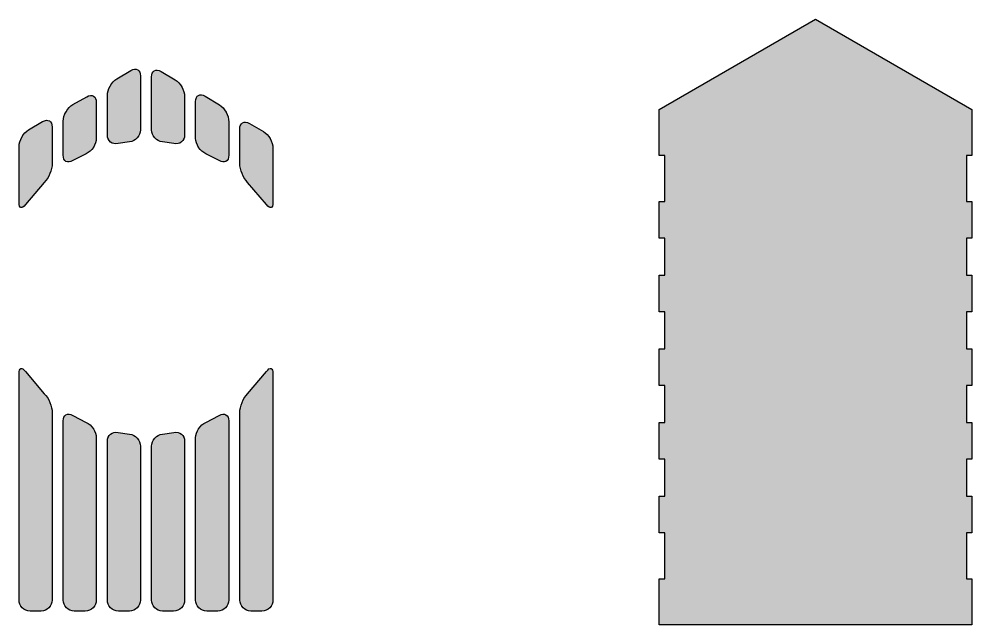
# Model space of a CAD drawing. Header units: inches. Extents: x -141 to 194, y -101 to 70.
# Drawn here: x 24.2 to 76, y -58 to -25.1 of the extents above; entities that cross this region are included whole.
import ezdxf

# ---------------------------------------------------------------- set-up
doc = ezdxf.new("R2010")
doc.units = ezdxf.units.IN
doc.header["$MEASUREMENT"] = 0
doc.layers.add('Layer 1', color=7, linetype='Continuous')

# ---------------------------------------------------------------- blocks, each defined once
blk = doc.blocks.new('block 3')
at = {"layer": 'Layer 1', "true_color": 0xc4c9ba}
h = blk.add_hatch(color=9, dxfattribs=at)
h.dxf.hatch_style = 2
h.paths.add_polyline_path([(58.964, -29.966), (67.464, -25.058), (75.964, -29.966), (75.964, -32.466), (75.664, -32.466), (75.664, -34.966), (75.964, -34.966), (75.964, -36.966), (75.664, -36.966), (75.664, -38.966), (75.964, -38.966), (75.964, -40.966), (75.664, -40.966), (75.664, -42.966), (75.964, -42.966), (75.964, -44.966), (75.664, -44.966), (75.664, -46.966), (75.964, -46.966), (75.964, -48.966), (75.664, -48.966), (75.664, -50.966), (75.964, -50.966), (75.964, -52.966), (75.664, -52.966), (75.664, -55.466), (75.964, -55.466), (75.964, -57.966), (58.964, -57.966), (58.964, -55.466), (59.264, -55.466), (59.264, -52.966), (58.964, -52.966), (58.964, -50.966), (59.264, -50.966), (59.264, -48.966), (58.964, -48.966), (58.964, -46.966), (59.264, -46.966), (59.264, -44.966), (58.964, -44.966), (58.964, -42.966), (59.264, -42.966), (59.264, -40.966), (58.964, -40.966), (58.964, -38.966), (59.264, -38.966), (59.264, -36.966), (58.964, -36.966), (58.964, -34.966), (59.264, -34.966), (59.264, -32.466), (58.964, -32.466)])
at = {"layer": 'Layer 1', "color": 7, "lineweight": 30, "true_color": 0xffffff}
blk.add_lwpolyline([(58.964, -29.966), (67.464, -25.058), (75.964, -29.966), (75.964, -32.466), (75.664, -32.466), (75.664, -34.966), (75.964, -34.966), (75.964, -36.966), (75.664, -36.966), (75.664, -38.966), (75.964, -38.966), (75.964, -40.966), (75.664, -40.966), (75.664, -42.966), (75.964, -42.966), (75.964, -44.966), (75.664, -44.966), (75.664, -46.966), (75.964, -46.966), (75.964, -48.966), (75.664, -48.966), (75.664, -50.966), (75.964, -50.966), (75.964, -52.966), (75.664, -52.966), (75.664, -55.466), (75.964, -55.466), (75.964, -57.966), (58.964, -57.966), (58.964, -55.466), (59.264, -55.466), (59.264, -52.966), (58.964, -52.966), (58.964, -50.966), (59.264, -50.966), (59.264, -48.966), (58.964, -48.966), (58.964, -46.966), (59.264, -46.966), (59.264, -44.966), (58.964, -44.966), (58.964, -42.966), (59.264, -42.966), (59.264, -40.966), (58.964, -40.966), (58.964, -38.966), (59.264, -38.966), (59.264, -36.966), (58.964, -36.966), (58.964, -34.966), (59.264, -34.966), (59.264, -32.466), (58.964, -32.466), (58.964, -29.966)], dxfattribs=at)
blk = doc.blocks.new('block 7')
at = {"layer": 'Layer 1', "true_color": 0xc4c9ba}
h = blk.add_hatch(color=9, dxfattribs=at)
h.dxf.hatch_style = 2
edge = h.paths.add_edge_path()
edge.add_spline(control_points=[(26.565, -56.613), (26.565, -56.943), (26.835, -57.213), (27.165, -57.213), (27.165, -57.213), (27.765, -57.213), (27.765, -57.213), (28.095, -57.213), (28.365, -56.943), (28.365, -56.613), (28.365, -56.613), (28.365, -47.801), (28.365, -47.801), (28.365, -47.471), (28.118, -47.093), (27.815, -46.962), (27.815, -46.962), (27.081, -46.59), (27.081, -46.59), (26.798, -46.421), (26.565, -46.553), (26.565, -46.883), (26.565, -46.883), (26.565, -56.613), (26.565, -56.613), (26.565, -56.613), (26.565, -56.613), (26.565, -56.613)], knot_values=[0, 0, 0, 0, 1, 1, 1, 2, 2, 2, 3, 3, 3, 4, 4, 4, 5, 5, 5, 6, 6, 6, 7, 7, 7, 8, 8, 8, 9, 9, 9, 9], degree=3, periodic=1)
at = {"layer": 'Layer 1', "lineweight": 0}
blk.add_open_spline([(26.565, -56.613), (26.565, -56.943), (26.835, -57.213), (27.165, -57.213), (27.165, -57.213), (27.765, -57.213), (27.765, -57.213), (28.095, -57.213), (28.365, -56.943), (28.365, -56.613), (28.365, -56.613), (28.365, -47.801), (28.365, -47.801), (28.365, -47.471), (28.118, -47.093), (27.815, -46.962), (27.815, -46.962), (27.081, -46.59), (27.081, -46.59), (26.798, -46.421), (26.565, -46.553), (26.565, -46.883), (26.565, -46.883), (26.565, -56.613), (26.565, -56.613), (26.565, -56.613), (26.565, -56.613), (26.565, -56.613)], degree=3, knots=[0, 0, 0, 0, 1, 1, 1, 2, 2, 2, 3, 3, 3, 4, 4, 4, 5, 5, 5, 6, 6, 6, 7, 7, 7, 8, 8, 8, 9, 9, 9, 9], dxfattribs=at)
at = {"layer": 'Layer 1', "color": 7, "lineweight": 30, "true_color": 0xffffff}
blk.add_open_spline([(26.565, -56.613), (26.565, -56.943), (26.835, -57.213), (27.165, -57.213), (27.165, -57.213), (27.765, -57.213), (27.765, -57.213), (28.095, -57.213), (28.365, -56.943), (28.365, -56.613), (28.365, -56.613), (28.365, -47.801), (28.365, -47.801), (28.365, -47.471), (28.118, -47.093), (27.815, -46.962), (27.815, -46.962), (27.081, -46.59), (27.081, -46.59), (26.798, -46.421), (26.565, -46.553), (26.565, -46.883), (26.565, -46.883), (26.565, -56.613), (26.565, -56.613), (26.565, -56.613), (26.565, -56.613), (26.565, -56.613)], degree=3, knots=[0, 0, 0, 0, 1, 1, 1, 2, 2, 2, 3, 3, 3, 4, 4, 4, 5, 5, 5, 6, 6, 6, 7, 7, 7, 8, 8, 8, 9, 9, 9, 9], dxfattribs=at)
blk = doc.blocks.new('block 8')
at = {"layer": 'Layer 1', "true_color": 0xc4c9ba}
h = blk.add_hatch(color=9, dxfattribs=at)
h.dxf.hatch_style = 2
edge = h.paths.add_edge_path()
edge.add_spline(control_points=[(25.965, -30.922), (25.965, -30.592), (25.732, -30.458), (25.448, -30.625), (25.448, -30.625), (24.683, -31.075), (24.683, -31.075), (24.398, -31.241), (24.165, -31.648), (24.165, -31.978), (24.165, -31.978), (24.165, -35.018), (24.165, -35.018), (24.165, -35.348), (24.322, -35.399), (24.514, -35.13), (24.514, -35.13), (25.538, -33.926), (25.538, -33.926), (25.773, -33.694), (25.965, -33.235), (25.965, -32.905), (25.965, -32.905), (25.965, -30.922), (25.965, -30.922), (25.965, -30.922), (25.965, -30.922), (25.965, -30.922)], knot_values=[0, 0, 0, 0, 1, 1, 1, 2, 2, 2, 3, 3, 3, 4, 4, 4, 5, 5, 5, 6, 6, 6, 7, 7, 7, 8, 8, 8, 9, 9, 9, 9], degree=3, periodic=1)
at = {"layer": 'Layer 1', "lineweight": 0}
blk.add_open_spline([(25.965, -30.922), (25.965, -30.592), (25.732, -30.458), (25.448, -30.625), (25.448, -30.625), (24.683, -31.075), (24.683, -31.075), (24.398, -31.241), (24.165, -31.648), (24.165, -31.978), (24.165, -31.978), (24.165, -35.018), (24.165, -35.018), (24.165, -35.348), (24.322, -35.399), (24.514, -35.13), (24.514, -35.13), (25.538, -33.926), (25.538, -33.926), (25.773, -33.694), (25.965, -33.235), (25.965, -32.905), (25.965, -32.905), (25.965, -30.922), (25.965, -30.922), (25.965, -30.922), (25.965, -30.922), (25.965, -30.922)], degree=3, knots=[0, 0, 0, 0, 1, 1, 1, 2, 2, 2, 3, 3, 3, 4, 4, 4, 5, 5, 5, 6, 6, 6, 7, 7, 7, 8, 8, 8, 9, 9, 9, 9], dxfattribs=at)
at = {"layer": 'Layer 1', "color": 7, "lineweight": 30, "true_color": 0xffffff}
blk.add_open_spline([(25.965, -30.922), (25.965, -30.592), (25.732, -30.458), (25.448, -30.625), (25.448, -30.625), (24.683, -31.075), (24.683, -31.075), (24.398, -31.241), (24.165, -31.648), (24.165, -31.978), (24.165, -31.978), (24.165, -35.018), (24.165, -35.018), (24.165, -35.348), (24.322, -35.399), (24.514, -35.13), (24.514, -35.13), (25.538, -33.926), (25.538, -33.926), (25.773, -33.694), (25.965, -33.235), (25.965, -32.905), (25.965, -32.905), (25.965, -30.922), (25.965, -30.922), (25.965, -30.922), (25.965, -30.922), (25.965, -30.922)], degree=3, knots=[0, 0, 0, 0, 1, 1, 1, 2, 2, 2, 3, 3, 3, 4, 4, 4, 5, 5, 5, 6, 6, 6, 7, 7, 7, 8, 8, 8, 9, 9, 9, 9], dxfattribs=at)
blk = doc.blocks.new('block 9')
at = {"layer": 'Layer 1', "true_color": 0xc4c9ba}
h = blk.add_hatch(color=9, dxfattribs=at)
h.dxf.hatch_style = 2
edge = h.paths.add_edge_path()
edge.add_spline(control_points=[(28.365, -29.577), (28.365, -29.247), (28.13, -29.11), (27.843, -29.273), (27.843, -29.273), (27.087, -29.702), (27.087, -29.702), (26.8, -29.865), (26.565, -30.268), (26.565, -30.598), (26.565, -30.598), (26.565, -32.453), (26.565, -32.453), (26.565, -32.783), (26.798, -32.916), (27.081, -32.747), (27.081, -32.747), (27.815, -32.374), (27.815, -32.374), (28.118, -32.243), (28.365, -31.866), (28.365, -31.536), (28.365, -31.536), (28.365, -29.577), (28.365, -29.577), (28.365, -29.577), (28.365, -29.577), (28.365, -29.577)], knot_values=[0, 0, 0, 0, 1, 1, 1, 2, 2, 2, 3, 3, 3, 4, 4, 4, 5, 5, 5, 6, 6, 6, 7, 7, 7, 8, 8, 8, 9, 9, 9, 9], degree=3, periodic=1)
at = {"layer": 'Layer 1', "lineweight": 0}
blk.add_open_spline([(28.365, -29.577), (28.365, -29.247), (28.13, -29.11), (27.843, -29.273), (27.843, -29.273), (27.087, -29.702), (27.087, -29.702), (26.8, -29.865), (26.565, -30.268), (26.565, -30.598), (26.565, -30.598), (26.565, -32.453), (26.565, -32.453), (26.565, -32.783), (26.798, -32.916), (27.081, -32.747), (27.081, -32.747), (27.815, -32.374), (27.815, -32.374), (28.118, -32.243), (28.365, -31.866), (28.365, -31.536), (28.365, -31.536), (28.365, -29.577), (28.365, -29.577), (28.365, -29.577), (28.365, -29.577), (28.365, -29.577)], degree=3, knots=[0, 0, 0, 0, 1, 1, 1, 2, 2, 2, 3, 3, 3, 4, 4, 4, 5, 5, 5, 6, 6, 6, 7, 7, 7, 8, 8, 8, 9, 9, 9, 9], dxfattribs=at)
at = {"layer": 'Layer 1', "color": 7, "lineweight": 30, "true_color": 0xffffff}
blk.add_open_spline([(28.365, -29.577), (28.365, -29.247), (28.13, -29.11), (27.843, -29.273), (27.843, -29.273), (27.087, -29.702), (27.087, -29.702), (26.8, -29.865), (26.565, -30.268), (26.565, -30.598), (26.565, -30.598), (26.565, -32.453), (26.565, -32.453), (26.565, -32.783), (26.798, -32.916), (27.081, -32.747), (27.081, -32.747), (27.815, -32.374), (27.815, -32.374), (28.118, -32.243), (28.365, -31.866), (28.365, -31.536), (28.365, -31.536), (28.365, -29.577), (28.365, -29.577), (28.365, -29.577), (28.365, -29.577), (28.365, -29.577)], degree=3, knots=[0, 0, 0, 0, 1, 1, 1, 2, 2, 2, 3, 3, 3, 4, 4, 4, 5, 5, 5, 6, 6, 6, 7, 7, 7, 8, 8, 8, 9, 9, 9, 9], dxfattribs=at)
blk = doc.blocks.new('block 10')
at = {"layer": 'Layer 1', "true_color": 0xc4c9ba}
h = blk.add_hatch(color=9, dxfattribs=at)
h.dxf.hatch_style = 2
edge = h.paths.add_edge_path()
edge.add_spline(control_points=[(30.765, -28.147), (30.765, -27.817), (30.533, -27.685), (30.248, -27.852), (30.248, -27.852), (29.482, -28.304), (29.482, -28.304), (29.198, -28.471), (28.965, -28.878), (28.965, -29.208), (28.965, -29.208), (28.965, -31.348), (28.965, -31.348), (28.965, -31.678), (29.229, -31.892), (29.552, -31.823), (29.552, -31.823), (30.168, -31.731), (30.168, -31.731), (30.497, -31.7), (30.765, -31.405), (30.765, -31.075), (30.765, -31.075), (30.765, -28.147), (30.765, -28.147), (30.765, -28.147), (30.765, -28.147), (30.765, -28.147)], knot_values=[0, 0, 0, 0, 1, 1, 1, 2, 2, 2, 3, 3, 3, 4, 4, 4, 5, 5, 5, 6, 6, 6, 7, 7, 7, 8, 8, 8, 9, 9, 9, 9], degree=3, periodic=1)
at = {"layer": 'Layer 1', "lineweight": 0}
blk.add_open_spline([(30.765, -28.147), (30.765, -27.817), (30.533, -27.685), (30.248, -27.852), (30.248, -27.852), (29.482, -28.304), (29.482, -28.304), (29.198, -28.471), (28.965, -28.878), (28.965, -29.208), (28.965, -29.208), (28.965, -31.348), (28.965, -31.348), (28.965, -31.678), (29.229, -31.892), (29.552, -31.823), (29.552, -31.823), (30.168, -31.731), (30.168, -31.731), (30.497, -31.7), (30.765, -31.405), (30.765, -31.075), (30.765, -31.075), (30.765, -28.147), (30.765, -28.147), (30.765, -28.147), (30.765, -28.147), (30.765, -28.147)], degree=3, knots=[0, 0, 0, 0, 1, 1, 1, 2, 2, 2, 3, 3, 3, 4, 4, 4, 5, 5, 5, 6, 6, 6, 7, 7, 7, 8, 8, 8, 9, 9, 9, 9], dxfattribs=at)
at = {"layer": 'Layer 1', "color": 7, "lineweight": 30, "true_color": 0xffffff}
blk.add_open_spline([(30.765, -28.147), (30.765, -27.817), (30.533, -27.685), (30.248, -27.852), (30.248, -27.852), (29.482, -28.304), (29.482, -28.304), (29.198, -28.471), (28.965, -28.878), (28.965, -29.208), (28.965, -29.208), (28.965, -31.348), (28.965, -31.348), (28.965, -31.678), (29.229, -31.892), (29.552, -31.823), (29.552, -31.823), (30.168, -31.731), (30.168, -31.731), (30.497, -31.7), (30.765, -31.405), (30.765, -31.075), (30.765, -31.075), (30.765, -28.147), (30.765, -28.147), (30.765, -28.147), (30.765, -28.147), (30.765, -28.147)], degree=3, knots=[0, 0, 0, 0, 1, 1, 1, 2, 2, 2, 3, 3, 3, 4, 4, 4, 5, 5, 5, 6, 6, 6, 7, 7, 7, 8, 8, 8, 9, 9, 9, 9], dxfattribs=at)
blk = doc.blocks.new('block 11')
at = {"layer": 'Layer 1', "true_color": 0xc4c9ba}
h = blk.add_hatch(color=9, dxfattribs=at)
h.dxf.hatch_style = 2
edge = h.paths.add_edge_path()
edge.add_spline(control_points=[(24.514, -44.207), (24.322, -43.938), (24.165, -43.988), (24.165, -44.318), (24.165, -44.318), (24.165, -56.612), (24.165, -56.612), (24.165, -56.942), (24.435, -57.212), (24.765, -57.212), (24.765, -57.212), (25.365, -57.212), (25.365, -57.212), (25.695, -57.212), (25.965, -56.943), (25.965, -56.612), (25.965, -56.612), (25.965, -46.432), (25.965, -46.432), (25.965, -46.102), (25.773, -45.642), (25.538, -45.411), (25.538, -45.411), (24.514, -44.207), (24.514, -44.207)], knot_values=[0, 0, 0, 0, 1, 1, 1, 2, 2, 2, 3, 3, 3, 4, 4, 4, 5, 5, 5, 6, 6, 6, 7, 7, 7, 8, 8, 8, 8], degree=3, periodic=1)
at = {"layer": 'Layer 1', "lineweight": 0}
blk.add_open_spline([(24.514, -44.207), (24.322, -43.938), (24.165, -43.988), (24.165, -44.318), (24.165, -44.318), (24.165, -56.612), (24.165, -56.612), (24.165, -56.942), (24.435, -57.212), (24.765, -57.212), (24.765, -57.212), (25.365, -57.212), (25.365, -57.212), (25.695, -57.212), (25.965, -56.943), (25.965, -56.612), (25.965, -56.612), (25.965, -46.432), (25.965, -46.432), (25.965, -46.102), (25.773, -45.642), (25.538, -45.411), (25.538, -45.411), (24.514, -44.207), (24.514, -44.207)], degree=3, knots=[0, 0, 0, 0, 1, 1, 1, 2, 2, 2, 3, 3, 3, 4, 4, 4, 5, 5, 5, 6, 6, 6, 7, 7, 7, 8, 8, 8, 8], dxfattribs=at)
at = {"layer": 'Layer 1', "color": 7, "lineweight": 30, "true_color": 0xffffff}
blk.add_open_spline([(24.514, -44.207), (24.322, -43.938), (24.165, -43.988), (24.165, -44.318), (24.165, -44.318), (24.165, -56.612), (24.165, -56.612), (24.165, -56.942), (24.435, -57.212), (24.765, -57.212), (24.765, -57.212), (25.365, -57.212), (25.365, -57.212), (25.695, -57.212), (25.965, -56.943), (25.965, -56.612), (25.965, -56.612), (25.965, -46.432), (25.965, -46.432), (25.965, -46.102), (25.773, -45.642), (25.538, -45.411), (25.538, -45.411), (24.514, -44.207), (24.514, -44.207)], degree=3, knots=[0, 0, 0, 0, 1, 1, 1, 2, 2, 2, 3, 3, 3, 4, 4, 4, 5, 5, 5, 6, 6, 6, 7, 7, 7, 8, 8, 8, 8], dxfattribs=at)
blk = doc.blocks.new('block 12')
at = {"layer": 'Layer 1', "true_color": 0xc4c9ba}
h = blk.add_hatch(color=9, dxfattribs=at)
h.dxf.hatch_style = 2
edge = h.paths.add_edge_path()
edge.add_spline(control_points=[(28.965, -56.613), (28.965, -56.943), (29.235, -57.213), (29.565, -57.213), (29.565, -57.213), (30.165, -57.213), (30.165, -57.213), (30.495, -57.213), (30.765, -56.943), (30.765, -56.613), (30.765, -56.613), (30.765, -48.262), (30.765, -48.262), (30.765, -47.932), (30.497, -47.637), (30.168, -47.605), (30.168, -47.605), (29.552, -47.514), (29.552, -47.514), (29.229, -47.445), (28.965, -47.659), (28.965, -47.989), (28.965, -47.989), (28.965, -56.613), (28.965, -56.613)], knot_values=[0, 0, 0, 0, 1, 1, 1, 2, 2, 2, 3, 3, 3, 4, 4, 4, 5, 5, 5, 6, 6, 6, 7, 7, 7, 8, 8, 8, 8], degree=3, periodic=1)
at = {"layer": 'Layer 1', "lineweight": 0}
blk.add_open_spline([(28.965, -56.613), (28.965, -56.943), (29.235, -57.213), (29.565, -57.213), (29.565, -57.213), (30.165, -57.213), (30.165, -57.213), (30.495, -57.213), (30.765, -56.943), (30.765, -56.613), (30.765, -56.613), (30.765, -48.262), (30.765, -48.262), (30.765, -47.932), (30.497, -47.637), (30.168, -47.605), (30.168, -47.605), (29.552, -47.514), (29.552, -47.514), (29.229, -47.445), (28.965, -47.659), (28.965, -47.989), (28.965, -47.989), (28.965, -56.613), (28.965, -56.613)], degree=3, knots=[0, 0, 0, 0, 1, 1, 1, 2, 2, 2, 3, 3, 3, 4, 4, 4, 5, 5, 5, 6, 6, 6, 7, 7, 7, 8, 8, 8, 8], dxfattribs=at)
at = {"layer": 'Layer 1', "color": 7, "lineweight": 30, "true_color": 0xffffff}
blk.add_open_spline([(28.965, -56.613), (28.965, -56.943), (29.235, -57.213), (29.565, -57.213), (29.565, -57.213), (30.165, -57.213), (30.165, -57.213), (30.495, -57.213), (30.765, -56.943), (30.765, -56.613), (30.765, -56.613), (30.765, -48.262), (30.765, -48.262), (30.765, -47.932), (30.497, -47.637), (30.168, -47.605), (30.168, -47.605), (29.552, -47.514), (29.552, -47.514), (29.229, -47.445), (28.965, -47.659), (28.965, -47.989), (28.965, -47.989), (28.965, -56.613), (28.965, -56.613)], degree=3, knots=[0, 0, 0, 0, 1, 1, 1, 2, 2, 2, 3, 3, 3, 4, 4, 4, 5, 5, 5, 6, 6, 6, 7, 7, 7, 8, 8, 8, 8], dxfattribs=at)
blk = doc.blocks.new('block 13')
at = {"layer": 'Layer 1', "true_color": 0xc4c9ba}
h = blk.add_hatch(color=9, dxfattribs=at)
h.dxf.hatch_style = 2
edge = h.paths.add_edge_path()
edge.add_spline(control_points=[(35.565, -30.631), (35.565, -30.301), (35.335, -29.89), (35.053, -29.718), (35.053, -29.718), (34.278, -29.245), (34.278, -29.245), (33.996, -29.074), (33.765, -29.203), (33.765, -29.533), (33.765, -29.533), (33.765, -31.536), (33.765, -31.536), (33.765, -31.866), (34.013, -32.243), (34.316, -32.374), (34.316, -32.374), (35.049, -32.747), (35.049, -32.747), (35.333, -32.916), (35.565, -32.783), (35.565, -32.453), (35.565, -32.453), (35.565, -30.631), (35.565, -30.631), (35.565, -30.631), (35.565, -30.631), (35.565, -30.631)], knot_values=[0, 0, 0, 0, 1, 1, 1, 2, 2, 2, 3, 3, 3, 4, 4, 4, 5, 5, 5, 6, 6, 6, 7, 7, 7, 8, 8, 8, 9, 9, 9, 9], degree=3, periodic=1)
at = {"layer": 'Layer 1', "lineweight": 0}
blk.add_open_spline([(35.565, -30.631), (35.565, -30.301), (35.335, -29.89), (35.053, -29.718), (35.053, -29.718), (34.278, -29.245), (34.278, -29.245), (33.996, -29.074), (33.765, -29.203), (33.765, -29.533), (33.765, -29.533), (33.765, -31.536), (33.765, -31.536), (33.765, -31.866), (34.013, -32.243), (34.316, -32.374), (34.316, -32.374), (35.049, -32.747), (35.049, -32.747), (35.333, -32.916), (35.565, -32.783), (35.565, -32.453), (35.565, -32.453), (35.565, -30.631), (35.565, -30.631), (35.565, -30.631), (35.565, -30.631), (35.565, -30.631)], degree=3, knots=[0, 0, 0, 0, 1, 1, 1, 2, 2, 2, 3, 3, 3, 4, 4, 4, 5, 5, 5, 6, 6, 6, 7, 7, 7, 8, 8, 8, 9, 9, 9, 9], dxfattribs=at)
at = {"layer": 'Layer 1', "color": 7, "lineweight": 30, "true_color": 0xffffff}
blk.add_open_spline([(35.565, -30.631), (35.565, -30.301), (35.335, -29.89), (35.053, -29.718), (35.053, -29.718), (34.278, -29.245), (34.278, -29.245), (33.996, -29.074), (33.765, -29.203), (33.765, -29.533), (33.765, -29.533), (33.765, -31.536), (33.765, -31.536), (33.765, -31.866), (34.013, -32.243), (34.316, -32.374), (34.316, -32.374), (35.049, -32.747), (35.049, -32.747), (35.333, -32.916), (35.565, -32.783), (35.565, -32.453), (35.565, -32.453), (35.565, -30.631), (35.565, -30.631), (35.565, -30.631), (35.565, -30.631), (35.565, -30.631)], degree=3, knots=[0, 0, 0, 0, 1, 1, 1, 2, 2, 2, 3, 3, 3, 4, 4, 4, 5, 5, 5, 6, 6, 6, 7, 7, 7, 8, 8, 8, 9, 9, 9, 9], dxfattribs=at)
blk = doc.blocks.new('block 14')
at = {"layer": 'Layer 1', "true_color": 0xc4c9ba}
h = blk.add_hatch(color=9, dxfattribs=at)
h.dxf.hatch_style = 2
edge = h.paths.add_edge_path()
edge.add_spline(control_points=[(37.617, -35.13), (37.809, -35.398), (37.965, -35.348), (37.965, -35.018), (37.965, -35.018), (37.965, -32.064), (37.965, -32.064), (37.965, -31.734), (37.731, -31.329), (37.445, -31.164), (37.445, -31.164), (36.685, -30.726), (36.685, -30.726), (36.399, -30.562), (36.165, -30.697), (36.165, -31.027), (36.165, -31.027), (36.165, -32.905), (36.165, -32.905), (36.165, -33.235), (36.357, -33.694), (36.592, -33.926), (36.592, -33.926), (37.617, -35.13), (37.617, -35.13)], knot_values=[0, 0, 0, 0, 1, 1, 1, 2, 2, 2, 3, 3, 3, 4, 4, 4, 5, 5, 5, 6, 6, 6, 7, 7, 7, 8, 8, 8, 8], degree=3, periodic=1)
at = {"layer": 'Layer 1', "lineweight": 0}
blk.add_open_spline([(37.617, -35.13), (37.809, -35.398), (37.965, -35.348), (37.965, -35.018), (37.965, -35.018), (37.965, -32.064), (37.965, -32.064), (37.965, -31.734), (37.731, -31.329), (37.445, -31.164), (37.445, -31.164), (36.685, -30.726), (36.685, -30.726), (36.399, -30.562), (36.165, -30.697), (36.165, -31.027), (36.165, -31.027), (36.165, -32.905), (36.165, -32.905), (36.165, -33.235), (36.357, -33.694), (36.592, -33.926), (36.592, -33.926), (37.617, -35.13), (37.617, -35.13)], degree=3, knots=[0, 0, 0, 0, 1, 1, 1, 2, 2, 2, 3, 3, 3, 4, 4, 4, 5, 5, 5, 6, 6, 6, 7, 7, 7, 8, 8, 8, 8], dxfattribs=at)
at = {"layer": 'Layer 1', "color": 7, "lineweight": 30, "true_color": 0xffffff}
blk.add_open_spline([(37.617, -35.13), (37.809, -35.398), (37.965, -35.348), (37.965, -35.018), (37.965, -35.018), (37.965, -32.064), (37.965, -32.064), (37.965, -31.734), (37.731, -31.329), (37.445, -31.164), (37.445, -31.164), (36.685, -30.726), (36.685, -30.726), (36.399, -30.562), (36.165, -30.697), (36.165, -31.027), (36.165, -31.027), (36.165, -32.905), (36.165, -32.905), (36.165, -33.235), (36.357, -33.694), (36.592, -33.926), (36.592, -33.926), (37.617, -35.13), (37.617, -35.13)], degree=3, knots=[0, 0, 0, 0, 1, 1, 1, 2, 2, 2, 3, 3, 3, 4, 4, 4, 5, 5, 5, 6, 6, 6, 7, 7, 7, 8, 8, 8, 8], dxfattribs=at)
blk = doc.blocks.new('block 15')
at = {"layer": 'Layer 1', "true_color": 0xc4c9ba}
h = blk.add_hatch(color=9, dxfattribs=at)
h.dxf.hatch_style = 2
edge = h.paths.add_edge_path()
edge.add_spline(control_points=[(31.365, -56.613), (31.365, -56.943), (31.635, -57.213), (31.965, -57.213), (31.965, -57.213), (32.565, -57.213), (32.565, -57.213), (32.895, -57.213), (33.165, -56.943), (33.165, -56.613), (33.165, -56.613), (33.165, -47.989), (33.165, -47.989), (33.165, -47.659), (32.901, -47.445), (32.578, -47.514), (32.578, -47.514), (31.963, -47.605), (31.963, -47.605), (31.634, -47.637), (31.365, -47.932), (31.365, -48.262), (31.365, -48.262), (31.365, -56.613), (31.365, -56.613)], knot_values=[0, 0, 0, 0, 1, 1, 1, 2, 2, 2, 3, 3, 3, 4, 4, 4, 5, 5, 5, 6, 6, 6, 7, 7, 7, 8, 8, 8, 8], degree=3, periodic=1)
at = {"layer": 'Layer 1', "lineweight": 0}
blk.add_open_spline([(31.365, -56.613), (31.365, -56.943), (31.635, -57.213), (31.965, -57.213), (31.965, -57.213), (32.565, -57.213), (32.565, -57.213), (32.895, -57.213), (33.165, -56.943), (33.165, -56.613), (33.165, -56.613), (33.165, -47.989), (33.165, -47.989), (33.165, -47.659), (32.901, -47.445), (32.578, -47.514), (32.578, -47.514), (31.963, -47.605), (31.963, -47.605), (31.634, -47.637), (31.365, -47.932), (31.365, -48.262), (31.365, -48.262), (31.365, -56.613), (31.365, -56.613)], degree=3, knots=[0, 0, 0, 0, 1, 1, 1, 2, 2, 2, 3, 3, 3, 4, 4, 4, 5, 5, 5, 6, 6, 6, 7, 7, 7, 8, 8, 8, 8], dxfattribs=at)
at = {"layer": 'Layer 1', "color": 7, "lineweight": 30, "true_color": 0xffffff}
blk.add_open_spline([(31.365, -56.613), (31.365, -56.943), (31.635, -57.213), (31.965, -57.213), (31.965, -57.213), (32.565, -57.213), (32.565, -57.213), (32.895, -57.213), (33.165, -56.943), (33.165, -56.613), (33.165, -56.613), (33.165, -47.989), (33.165, -47.989), (33.165, -47.659), (32.901, -47.445), (32.578, -47.514), (32.578, -47.514), (31.963, -47.605), (31.963, -47.605), (31.634, -47.637), (31.365, -47.932), (31.365, -48.262), (31.365, -48.262), (31.365, -56.613), (31.365, -56.613)], degree=3, knots=[0, 0, 0, 0, 1, 1, 1, 2, 2, 2, 3, 3, 3, 4, 4, 4, 5, 5, 5, 6, 6, 6, 7, 7, 7, 8, 8, 8, 8], dxfattribs=at)
blk = doc.blocks.new('block 16')
at = {"layer": 'Layer 1', "true_color": 0xc4c9ba}
h = blk.add_hatch(color=9, dxfattribs=at)
h.dxf.hatch_style = 2
edge = h.paths.add_edge_path()
edge.add_spline(control_points=[(36.165, -56.613), (36.165, -56.943), (36.435, -57.213), (36.765, -57.213), (36.765, -57.213), (37.365, -57.213), (37.365, -57.213), (37.695, -57.213), (37.965, -56.943), (37.965, -56.613), (37.965, -56.613), (37.965, -44.318), (37.965, -44.318), (37.965, -43.988), (37.808, -43.938), (37.617, -44.207), (37.617, -44.207), (36.592, -45.411), (36.592, -45.411), (36.357, -45.642), (36.165, -46.102), (36.165, -46.432), (36.165, -46.432), (36.165, -56.613), (36.165, -56.613), (36.165, -56.613), (36.165, -56.613), (36.165, -56.613)], knot_values=[0, 0, 0, 0, 1, 1, 1, 2, 2, 2, 3, 3, 3, 4, 4, 4, 5, 5, 5, 6, 6, 6, 7, 7, 7, 8, 8, 8, 9, 9, 9, 9], degree=3, periodic=1)
at = {"layer": 'Layer 1', "lineweight": 0}
blk.add_open_spline([(36.165, -56.613), (36.165, -56.943), (36.435, -57.213), (36.765, -57.213), (36.765, -57.213), (37.365, -57.213), (37.365, -57.213), (37.695, -57.213), (37.965, -56.943), (37.965, -56.613), (37.965, -56.613), (37.965, -44.318), (37.965, -44.318), (37.965, -43.988), (37.808, -43.938), (37.617, -44.207), (37.617, -44.207), (36.592, -45.411), (36.592, -45.411), (36.357, -45.642), (36.165, -46.102), (36.165, -46.432), (36.165, -46.432), (36.165, -56.613), (36.165, -56.613), (36.165, -56.613), (36.165, -56.613), (36.165, -56.613)], degree=3, knots=[0, 0, 0, 0, 1, 1, 1, 2, 2, 2, 3, 3, 3, 4, 4, 4, 5, 5, 5, 6, 6, 6, 7, 7, 7, 8, 8, 8, 9, 9, 9, 9], dxfattribs=at)
at = {"layer": 'Layer 1', "color": 7, "lineweight": 30, "true_color": 0xffffff}
blk.add_open_spline([(36.165, -56.613), (36.165, -56.943), (36.435, -57.213), (36.765, -57.213), (36.765, -57.213), (37.365, -57.213), (37.365, -57.213), (37.695, -57.213), (37.965, -56.943), (37.965, -56.613), (37.965, -56.613), (37.965, -44.318), (37.965, -44.318), (37.965, -43.988), (37.808, -43.938), (37.617, -44.207), (37.617, -44.207), (36.592, -45.411), (36.592, -45.411), (36.357, -45.642), (36.165, -46.102), (36.165, -46.432), (36.165, -46.432), (36.165, -56.613), (36.165, -56.613), (36.165, -56.613), (36.165, -56.613), (36.165, -56.613)], degree=3, knots=[0, 0, 0, 0, 1, 1, 1, 2, 2, 2, 3, 3, 3, 4, 4, 4, 5, 5, 5, 6, 6, 6, 7, 7, 7, 8, 8, 8, 9, 9, 9, 9], dxfattribs=at)
blk = doc.blocks.new('block 17')
at = {"layer": 'Layer 1', "true_color": 0xc4c9ba}
h = blk.add_hatch(color=9, dxfattribs=at)
h.dxf.hatch_style = 2
edge = h.paths.add_edge_path()
edge.add_spline(control_points=[(33.165, -29.259), (33.165, -28.929), (32.932, -28.522), (32.648, -28.355), (32.648, -28.355), (31.882, -27.904), (31.882, -27.904), (31.598, -27.737), (31.365, -27.87), (31.365, -28.2), (31.365, -28.2), (31.365, -31.075), (31.365, -31.075), (31.365, -31.405), (31.634, -31.7), (31.963, -31.731), (31.963, -31.731), (32.578, -31.823), (32.578, -31.823), (32.901, -31.891), (33.165, -31.677), (33.165, -31.348), (33.165, -31.348), (33.165, -29.259), (33.165, -29.259), (33.165, -29.259), (33.165, -29.259), (33.165, -29.259)], knot_values=[0, 0, 0, 0, 1, 1, 1, 2, 2, 2, 3, 3, 3, 4, 4, 4, 5, 5, 5, 6, 6, 6, 7, 7, 7, 8, 8, 8, 9, 9, 9, 9], degree=3, periodic=1)
at = {"layer": 'Layer 1', "lineweight": 0}
blk.add_open_spline([(33.165, -29.259), (33.165, -28.929), (32.932, -28.522), (32.648, -28.355), (32.648, -28.355), (31.882, -27.904), (31.882, -27.904), (31.598, -27.737), (31.365, -27.87), (31.365, -28.2), (31.365, -28.2), (31.365, -31.075), (31.365, -31.075), (31.365, -31.405), (31.634, -31.7), (31.963, -31.731), (31.963, -31.731), (32.578, -31.823), (32.578, -31.823), (32.901, -31.891), (33.165, -31.677), (33.165, -31.348), (33.165, -31.348), (33.165, -29.259), (33.165, -29.259), (33.165, -29.259), (33.165, -29.259), (33.165, -29.259)], degree=3, knots=[0, 0, 0, 0, 1, 1, 1, 2, 2, 2, 3, 3, 3, 4, 4, 4, 5, 5, 5, 6, 6, 6, 7, 7, 7, 8, 8, 8, 9, 9, 9, 9], dxfattribs=at)
at = {"layer": 'Layer 1', "color": 7, "lineweight": 30, "true_color": 0xffffff}
blk.add_open_spline([(33.165, -29.259), (33.165, -28.929), (32.932, -28.522), (32.648, -28.355), (32.648, -28.355), (31.882, -27.904), (31.882, -27.904), (31.598, -27.737), (31.365, -27.87), (31.365, -28.2), (31.365, -28.2), (31.365, -31.075), (31.365, -31.075), (31.365, -31.405), (31.634, -31.7), (31.963, -31.731), (31.963, -31.731), (32.578, -31.823), (32.578, -31.823), (32.901, -31.891), (33.165, -31.677), (33.165, -31.348), (33.165, -31.348), (33.165, -29.259), (33.165, -29.259), (33.165, -29.259), (33.165, -29.259), (33.165, -29.259)], degree=3, knots=[0, 0, 0, 0, 1, 1, 1, 2, 2, 2, 3, 3, 3, 4, 4, 4, 5, 5, 5, 6, 6, 6, 7, 7, 7, 8, 8, 8, 9, 9, 9, 9], dxfattribs=at)
blk = doc.blocks.new('block 18')
at = {"layer": 'Layer 1', "true_color": 0xc4c9ba}
h = blk.add_hatch(color=9, dxfattribs=at)
h.dxf.hatch_style = 2
edge = h.paths.add_edge_path()
edge.add_spline(control_points=[(33.765, -56.613), (33.765, -56.943), (34.035, -57.213), (34.365, -57.213), (34.365, -57.213), (34.965, -57.213), (34.965, -57.213), (35.295, -57.213), (35.565, -56.943), (35.565, -56.613), (35.565, -56.613), (35.565, -46.883), (35.565, -46.883), (35.565, -46.553), (35.333, -46.421), (35.049, -46.59), (35.049, -46.59), (34.316, -46.962), (34.316, -46.962), (34.013, -47.093), (33.765, -47.471), (33.765, -47.801), (33.765, -47.801), (33.765, -56.613), (33.765, -56.613), (33.765, -56.613), (33.765, -56.613), (33.765, -56.613)], knot_values=[0, 0, 0, 0, 1, 1, 1, 2, 2, 2, 3, 3, 3, 4, 4, 4, 5, 5, 5, 6, 6, 6, 7, 7, 7, 8, 8, 8, 9, 9, 9, 9], degree=3, periodic=1)
at = {"layer": 'Layer 1', "lineweight": 0}
blk.add_open_spline([(33.765, -56.613), (33.765, -56.943), (34.035, -57.213), (34.365, -57.213), (34.365, -57.213), (34.965, -57.213), (34.965, -57.213), (35.295, -57.213), (35.565, -56.943), (35.565, -56.613), (35.565, -56.613), (35.565, -46.883), (35.565, -46.883), (35.565, -46.553), (35.333, -46.421), (35.049, -46.59), (35.049, -46.59), (34.316, -46.962), (34.316, -46.962), (34.013, -47.093), (33.765, -47.471), (33.765, -47.801), (33.765, -47.801), (33.765, -56.613), (33.765, -56.613), (33.765, -56.613), (33.765, -56.613), (33.765, -56.613)], degree=3, knots=[0, 0, 0, 0, 1, 1, 1, 2, 2, 2, 3, 3, 3, 4, 4, 4, 5, 5, 5, 6, 6, 6, 7, 7, 7, 8, 8, 8, 9, 9, 9, 9], dxfattribs=at)
at = {"layer": 'Layer 1', "color": 7, "lineweight": 30, "true_color": 0xffffff}
blk.add_open_spline([(33.765, -56.613), (33.765, -56.943), (34.035, -57.213), (34.365, -57.213), (34.365, -57.213), (34.965, -57.213), (34.965, -57.213), (35.295, -57.213), (35.565, -56.943), (35.565, -56.613), (35.565, -56.613), (35.565, -46.883), (35.565, -46.883), (35.565, -46.553), (35.333, -46.421), (35.049, -46.59), (35.049, -46.59), (34.316, -46.962), (34.316, -46.962), (34.013, -47.093), (33.765, -47.471), (33.765, -47.801), (33.765, -47.801), (33.765, -56.613), (33.765, -56.613), (33.765, -56.613), (33.765, -56.613), (33.765, -56.613)], degree=3, knots=[0, 0, 0, 0, 1, 1, 1, 2, 2, 2, 3, 3, 3, 4, 4, 4, 5, 5, 5, 6, 6, 6, 7, 7, 7, 8, 8, 8, 9, 9, 9, 9], dxfattribs=at)
blk = doc.blocks.new('block 6')
at = {"layer": 'Layer 1'}
for name in ['block 10', 'block 17', 'block 9', 'block 13', 'block 8', 'block 14', 'block 11', 'block 16', 'block 7', 'block 18', 'block 12', 'block 15']:
    blk.add_blockref(name, (0, 0), dxfattribs=at)

msp = doc.modelspace()

# ---------------------------------------------------------------- block references
at = {"layer": 'Layer 1'}
for name in ['block 3', 'block 6']:
    msp.add_blockref(name, (0, 0), dxfattribs=at)

doc.saveas('drawing.dxf')
